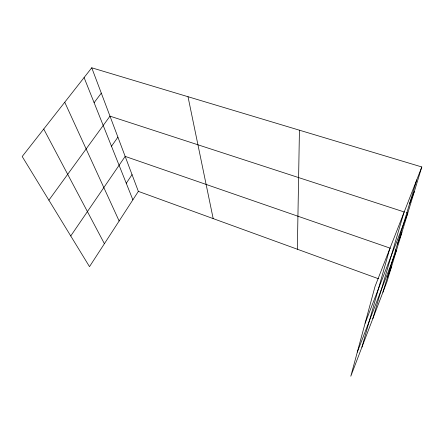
<?xml version="1.0" encoding="UTF-8"?>
<svg xmlns="http://www.w3.org/2000/svg" width="444" height="444" viewBox="0 0 444 444"><rect width="100%" height="100%" fill="white"/><g stroke="black" fill="none" stroke-linecap="round" stroke-linejoin="round"><path stroke-width="0.67" d="M297.352 249.228L299.434 130.197M361.899 347.219L389.688 249.023M372.799 318.725L403.84 212.854M382.9 292.319L416.733 179.914M421.8 166.966L386.918 281.818L350.804 376.207L375.019 286.513L421.8 166.966L91.747 67.793L22.2 156.516L89.505 266.655L138.356 191.375L91.747 67.793M387.301 277.694L391.469 266.827M357.298 352.164L396.481 250.344L395.171 249.889M397.347 244.328L401.842 232.684M409.529 203.852L414.391 191.358M365.107 323.221L407.781 213.131L406.476 212.709M126.268 183.278L132.035 174.609M70.751 235.964L125.164 156.393L390.598 248.307M111.494 146.254L117.904 137.152M48.884 200.183L109.984 116.145L404.523 212.071M94.111 102.675L101.304 93.129M138.356 191.375L378.582 278.782M43.728 129.049L104.407 243.701M64.746 102.248L119.136 220.995M84.088 77.567L132.873 199.828M188.012 96.72L213.176 218.598"/></g></svg>
